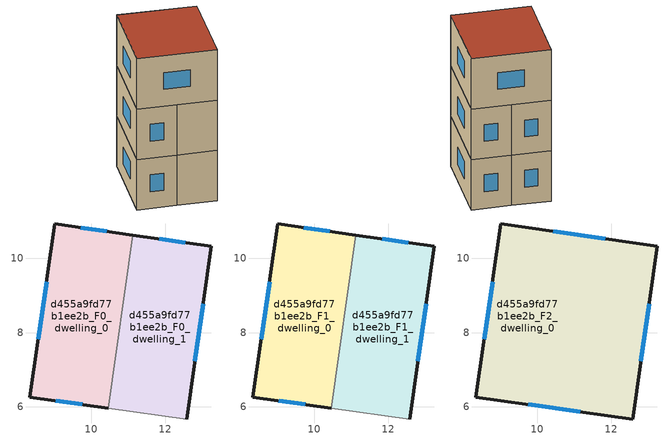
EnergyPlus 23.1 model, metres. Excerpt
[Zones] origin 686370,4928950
d455a9fd77b1ee2b_F0_dwelling_0
 floor ground (EU_floor_Construction): 11.13,10.62 10.47,5.97 8.35,6.26 9.03,10.92 z0
 wall outside (EU_wall_Construction): 11.13,10.62 9.03,10.92 8.35,6.26 10.47,5.97 z0:3
 wall to d455a9fd77b1ee2b_F0_dwelling_1 (EU_wall_Construction): 10.47,5.97 11.13,10.62 z0:3
 window (EU_Window_Construction): 9.05,6.16 9.76,6.07 / 8.8,9.37 8.57,7.82 / 10.43,10.72 9.73,10.82 z1:2
d455a9fd77b1ee2b_F0_dwelling_1
 floor ground (EU_floor_Construction): 13.24,10.32 12.58,5.67 10.47,5.97 11.13,10.62 z0
 wall outside (EU_wall_Construction): 12.58,5.67 13.24,10.32 11.13,10.62 z0:3
 wall adiabatic (EU_wall_Construction): 10.47,5.97 12.58,5.67 z0:3
 window (EU_Window_Construction): 12.53,10.42 11.83,10.52 / 12.8,7.22 13.02,8.77 z1:2
d455a9fd77b1ee2b_F1_dwelling_0
 floor to d455a9fd77b1ee2b_F0_dwelling_0 (EU_floor_Construction): 11.13,10.62 10.47,5.97 8.35,6.26 9.03,10.92 z3
 wall outside (EU_wall_Construction): 11.13,10.62 9.03,10.92 8.35,6.26 10.47,5.97 z3:6
 wall to d455a9fd77b1ee2b_F1_dwelling_1 (EU_wall_Construction): 10.47,5.97 11.13,10.62 z3:6
 window (EU_Window_Construction): 9.05,6.16 9.76,6.07 / 8.8,9.37 8.57,7.82 / 10.43,10.72 9.73,10.82 z4:5
d455a9fd77b1ee2b_F1_dwelling_1
 floor to d455a9fd77b1ee2b_F0_dwelling_1 (EU_floor_Construction): 13.24,10.32 12.58,5.67 10.47,5.97 11.13,10.62 z3
 wall outside (EU_wall_Construction): 12.58,5.67 13.24,10.32 11.13,10.62 z3:6
 wall adiabatic (EU_wall_Construction): 10.47,5.97 12.58,5.67 z3:6
 window (EU_Window_Construction): 12.53,10.42 11.83,10.52 / 12.8,7.22 13.02,8.77 z4:5
d455a9fd77b1ee2b_F2_dwelling_0
 floor to d455a9fd77b1ee2b_F1_dwelling_0 (EU_floor_Construction): 11.13,10.62 10.47,5.97 8.35,6.26 9.03,10.92 z6
 floor to d455a9fd77b1ee2b_F1_dwelling_1 (EU_floor_Construction): 13.24,10.32 12.58,5.67 10.47,5.97 11.13,10.62 z6
 wall outside (EU_wall_Construction): 13.24,10.32 9.03,10.92 8.35,6.26 12.58,5.67 13.24,10.32 z6:9
 window (EU_Window_Construction): 11.83,10.52 10.43,10.72 / 12.8,7.22 13.02,8.77 / 9.76,6.07 11.17,5.87 / 8.8,9.37 8.57,7.82 z7:8
 roof outside (EU_roof_Construction): 12.58,5.67 13.24,10.32 9.03,10.92 8.35,6.26 z9
[Building]
EU S2 Campaign: North Axis=0; Terrain=City; Solar Distribution=FullExterior
[Site:Location]
Bologna: Latitude=44.5; Longitude=11.25; Time Zone=1; Elevation=37
[SizingPeriod:WeatherFileDays]
AnnualSizingPeriod: Begin Month=1; Begin Day of Month=1; End Month=12; End Day of Month=31; Day of Week for Start Day=Monday; Use Weather File Daylight Saving Period=No; Use Weather File Rain and Snow Indicators=No
[MATERIAL]
EU_InternalMass_Material: Roughness=MediumRough; Thickness=0.1; Conductivity=1; Density=1800; Specific Heat=900; Thermal Absorptance=0.9; Solar Absorptance=0.7; Visible Absorptance=0.7
[MATERIAL:NOMASS] Roughness=MediumRough; Thermal Absorptance=0.9; Solar Absorptance=0.7; Visible Absorptance=0.7
Name | Thermal Resistance
EU_wall_NoMass | 0.937881
EU_roof_NoMass | 0.548572
EU_floor_NoMass | 0.71348
[WINDOWMATERIAL:SIMPLEGLAZINGSYSTEM]
EU_Window_SimpleGlazing: UFactor=4.25633; Solar Heat Gain Coefficient=0.85; Visible Transmittance=0.85
[CONSTRUCTION]
EU_wall_Construction: EU_wall_NoMass
EU_roof_Construction: EU_roof_NoMass
EU_floor_Construction: EU_floor_NoMass
EU_InternalMass_Construction: EU_InternalMass_Material
EU_Window_Construction: EU_Window_SimpleGlazing
[ZONE] Type=1; Multiplier=1; Ceiling Height=autocalculate; Floor Area=autocalculate; Part of Total Floor Area=Yes
Name | Volume
d455a9fd77b1ee2b_F0_dwelling_0 | 30.0586
d455a9fd77b1ee2b_F1_dwelling_0 | 30.0601
d455a9fd77b1ee2b_F2_dwelling_0 | 60.1179
d455a9fd77b1ee2b_F0_dwelling_1 | 30.0593
d455a9fd77b1ee2b_F1_dwelling_1 | 30.0579
[INTERNALMASS] Construction=EU_InternalMass_Construction
Name | Zone or ZoneList | Surface Area
d455a9fd77b1ee2b_F0_dwelling_0_EU_InternalMass | d455a9fd77b1ee2b_F0_dwelling_0 | 10.0198
d455a9fd77b1ee2b_F0_dwelling_1_EU_InternalMass | d455a9fd77b1ee2b_F0_dwelling_1 | 10.0195
d455a9fd77b1ee2b_F1_dwelling_0_EU_InternalMass | d455a9fd77b1ee2b_F1_dwelling_0 | 10.0198
d455a9fd77b1ee2b_F1_dwelling_1_EU_InternalMass | d455a9fd77b1ee2b_F1_dwelling_1 | 10.0195
d455a9fd77b1ee2b_F2_dwelling_0_EU_InternalMass | d455a9fd77b1ee2b_F2_dwelling_0 | 20.041
[OTHEREQUIPMENT] Fuel Type=Electricity; Design Level Calculation Method=Watts/Area; Power per Zone Floor Area=1; Fraction Latent=0; Fraction Radiant=0; Fraction Lost=0; Carbon Dioxide Generation Rate=0; EndUse Subcategory=EU_Step8_InternalGains
Name | Zone or ZoneList or Space or SpaceList | Schedule
EU_Step8_InternalGain_d455a9fd77b1ee2b_F0_dwelling_0_f000 | d455a9fd77b1ee2b_F0_dwelling_0 | EU_Step8_GainSchedule_d455a9fd77b1ee2b_F0_dwelling_0_f000
EU_Step8_InternalGain_d455a9fd77b1ee2b_F0_dwelling_1_f000 | d455a9fd77b1ee2b_F0_dwelling_1 | EU_Step8_GainSchedule_d455a9fd77b1ee2b_F0_dwelling_1_f000
EU_Step8_InternalGain_d455a9fd77b1ee2b_F1_dwelling_0_f000 | d455a9fd77b1ee2b_F1_dwelling_0 | EU_Step8_GainSchedule_d455a9fd77b1ee2b_F1_dwelling_0_f000
EU_Step8_InternalGain_d455a9fd77b1ee2b_F1_dwelling_1_f000 | d455a9fd77b1ee2b_F1_dwelling_1 | EU_Step8_GainSchedule_d455a9fd77b1ee2b_F1_dwelling_1_f000
EU_Step8_InternalGain_d455a9fd77b1ee2b_F2_dwelling_0_f000 | d455a9fd77b1ee2b_F2_dwelling_0 | EU_Step8_GainSchedule_d455a9fd77b1ee2b_F2_dwelling_0_f000
[ZONEVENTILATION:DESIGNFLOWRATE] Schedule=EU_AlwaysOn; Design Flow Rate Calculation Method=AirChanges/Hour; Air Changes per Hour=0.687892; Ventilation Type=Natural; Fan Pressure Rise=0; Fan Total Efficiency=1; Constant Term Coefficient=1; Temperature Term Coefficient=0; Velocity Term Coefficient=0; Velocity Squared Term Coefficient=0; Minimum Indoor Temperature=-100; Maximum Indoor Temperature=100; Delta Temperature=-100; Minimum Outdoor Temperature=-100; Maximum Outdoor Temperature=100; Maximum Wind Speed=40
Name | Zone or ZoneList or Space or SpaceList
EU_ConstantAir_d455a9fd77b1ee2b_F0_dwelling_0 | d455a9fd77b1ee2b_F0_dwelling_0
EU_ConstantAir_d455a9fd77b1ee2b_F0_dwelling_1 | d455a9fd77b1ee2b_F0_dwelling_1
EU_ConstantAir_d455a9fd77b1ee2b_F1_dwelling_0 | d455a9fd77b1ee2b_F1_dwelling_0
EU_ConstantAir_d455a9fd77b1ee2b_F1_dwelling_1 | d455a9fd77b1ee2b_F1_dwelling_1
EU_ConstantAir_d455a9fd77b1ee2b_F2_dwelling_0 | d455a9fd77b1ee2b_F2_dwelling_0
[HVACTEMPLATE:THERMOSTAT] Constant Heating Setpoint=20; Constant Cooling Setpoint=50
EU_HeatOnly_d455a9fd77b1ee2b_F0_dwelling_0; EU_HeatOnly_d455a9fd77b1ee2b_F0_dwelling_1; EU_HeatOnly_d455a9fd77b1ee2b_F1_dwelling_0; EU_HeatOnly_d455a9fd77b1ee2b_F1_dwelling_1; EU_HeatOnly_d455a9fd77b1ee2b_F2_dwelling_0
[HVACTEMPLATE:ZONE:IDEALLOADSAIRSYSTEM] System Availability Schedule=EU_AlwaysOn; Maximum Heating Supply Air Temperature=50; Minimum Cooling Supply Air Temperature=13; Maximum Heating Supply Air Humidity Ratio=0.0156; Minimum Cooling Supply Air Humidity Ratio=0.0077; Heating Limit=NoLimit; Cooling Limit=NoLimit; Heating Availability Schedule=EU_AlwaysOn; Cooling Availability Schedule=EU_CoolingOff; Dehumidification Control Type=ConstantSensibleHeatRatio; Cooling Sensible Heat Ratio=0.7; Dehumidification Setpoint=60; Humidification Control Type=None; Humidification Setpoint=30; Outdoor Air Method=None; Outdoor Air Flow Rate per Person=0.00944; Outdoor Air Flow Rate per Zone Floor Area=0; Outdoor Air Flow Rate per Zone=0; Demand Controlled Ventilation Type=None; Outdoor Air Economizer Type=NoEconomizer; Heat Recovery Type=None; Sensible Heat Recovery Effectiveness=0.7; Latent Heat Recovery Effectiveness=0.65
Name | Template Thermostat
d455a9fd77b1ee2b_F0_dwelling_0 | EU_HeatOnly_d455a9fd77b1ee2b_F0_dwelling_0
d455a9fd77b1ee2b_F0_dwelling_1 | EU_HeatOnly_d455a9fd77b1ee2b_F0_dwelling_1
d455a9fd77b1ee2b_F1_dwelling_0 | EU_HeatOnly_d455a9fd77b1ee2b_F1_dwelling_0
d455a9fd77b1ee2b_F1_dwelling_1 | EU_HeatOnly_d455a9fd77b1ee2b_F1_dwelling_1
d455a9fd77b1ee2b_F2_dwelling_0 | EU_HeatOnly_d455a9fd77b1ee2b_F2_dwelling_0
[SIZING:ZONE] Zone Cooling Design Supply Air Temperature Input Method=SupplyAirTemperature; Zone Cooling Design Supply Air Temperature=13; Zone Heating Design Supply Air Temperature Input Method=SupplyAirTemperature; Zone Heating Design Supply Air Temperature=50; Zone Cooling Design Supply Air Humidity Ratio=0.008; Zone Heating Design Supply Air Humidity Ratio=0.008; Cooling Design Air Flow Method=DesignDay; Cooling Design Air Flow Rate=0; Cooling Minimum Air Flow per Zone Floor Area=0.000762; Cooling Minimum Air Flow=0; Cooling Minimum Air Flow Fraction=0.2; Heating Design Air Flow Method=DesignDay; Heating Design Air Flow Rate=0; Heating Maximum Air Flow per Zone Floor Area=0.002032; Heating Maximum Air Flow=0.141576; Heating Maximum Air Flow Fraction=0.3; Account for Dedicated Outdoor Air System=No; Dedicated Outdoor Air System Control Strategy=NeutralSupplyAir; Dedicated Outdoor Air Low Setpoint Temperature for Design=autosize; Dedicated Outdoor Air High Setpoint Temperature for Design=autosize; Zone Load Sizing Method=Sensible Load Only No Latent Load; Zone Latent Cooling Design Supply Air Humidity Ratio Input Method=HumidityRatioDifference; Zone Cooling Design Supply Air Humidity Ratio Difference=0.005; Zone Latent Heating Design Supply Air Humidity Ratio Input Method=HumidityRatioDifference; Zone Humidification Design Supply Air Humidity Ratio Difference=0.005
d455a9fd77b1ee2b_F0_dwelling_0; d455a9fd77b1ee2b_F0_dwelling_1; d455a9fd77b1ee2b_F1_dwelling_0; d455a9fd77b1ee2b_F1_dwelling_1; d455a9fd77b1ee2b_F2_dwelling_0
[SCHEDULE:CONSTANT]
Name | Hourly Value
EU_AlwaysOn | 1
EU_CoolingOff | 0
[SCHEDULE:FILE] Column Number=1; Rows to Skip at Top=0; Number of Hours of Data=8760; Column Separator=Comma; Interpolate to Timestep=No; Minutes per Item=60; Adjust Schedule for Daylight Savings=Yes
Name | File
EU_Step8_GainSchedule_d455a9fd77b1ee2b_F0_dwelling_0_f000 | ../../schedules/d455a9fd77b1ee2b/d455a9fd77b1ee2b_F0_dwelling_0_f000_gain.csv
EU_Step8_GainSchedule_d455a9fd77b1ee2b_F0_dwelling_1_f000 | ../../schedules/d455a9fd77b1ee2b/d455a9fd77b1ee2b_F0_dwelling_1_f000_gain.csv
EU_Step8_GainSchedule_d455a9fd77b1ee2b_F1_dwelling_0_f000 | ../../schedules/d455a9fd77b1ee2b/d455a9fd77b1ee2b_F1_dwelling_0_f000_gain.csv
EU_Step8_GainSchedule_d455a9fd77b1ee2b_F1_dwelling_1_f000 | ../../schedules/d455a9fd77b1ee2b/d455a9fd77b1ee2b_F1_dwelling_1_f000_gain.csv
EU_Step8_GainSchedule_d455a9fd77b1ee2b_F2_dwelling_0_f000 | ../../schedules/d455a9fd77b1ee2b/d455a9fd77b1ee2b_F2_dwelling_0_f000_gain.csv
